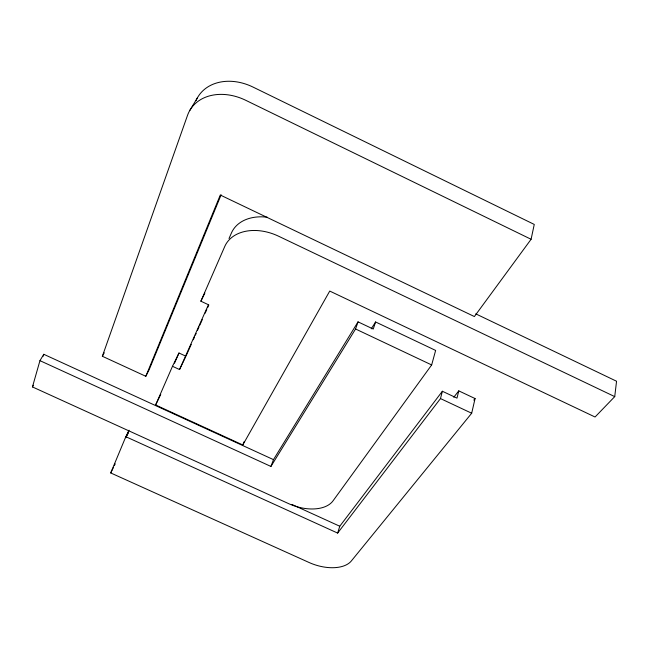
<?xml version="1.0" encoding="UTF-8"?>
<svg xmlns="http://www.w3.org/2000/svg" width="649" height="649" viewBox="0 0 649 649"><rect width="100%" height="100%" fill="white"/><g stroke="black" fill="none" stroke-linecap="round" stroke-linejoin="round"><path stroke-width="0.97" d="M172.488 366.296L179.538 369.549L185.947 356.244L178.986 353.007L172.488 366.296L155.614 404.984L242.791 444.971L329.733 291.06L595.06 417.007L614.733 396.62L616.55 381.231L475.774 313.865M531.093 239.278L245.736 100.295A48.634 37.61 31.9 0 0 187.504 115.392L102.355 356.269L145.814 376.29L220.287 195.025L474.387 316.55L531.093 239.278L534.257 224.432L253.005 87.071A47.977 37.553 32.4 0 0 196.014 100.692M129.054 430.222L125.825 436.704L110.719 472.943L309.102 562.513A34.089 19.064 18.3 0 0 351.352 560.947L471.685 413.235L475.068 398.551L458.77 390.868L453.789 397.269M458.77 390.868L456.985 398.129L442.375 391.25L339.768 526.234L337.65 533.089L125.825 436.704M337.65 533.089L440.484 398.567L442.375 391.25M375.593 321.969L373.24 329.051L358.037 321.855L273.48 459.638L43.783 354.297L39.954 360.657L32.45 386.926L288.781 503.705A36.011 21.376 19.4 0 0 333.042 500.825L431.658 364.949L435.633 350.428L375.593 321.969L371.26 328.824M43.24 356.187L43.783 354.297M39.954 360.657L270.925 466.444L355.563 328.986L358.037 321.855M270.925 466.444L273.48 459.638M242.791 444.971L244.162 441.596M221.139 194.805L149.165 369.679L145.814 376.29M125.906 437.759L128.705 431.058M179.538 369.549L208.426 304.73L200.882 301.193L224.749 246.49A43.808 31.452 24.9 0 1 278.543 236.195L614.733 396.62M174.54 363.189L178.986 353.007M229.016 238.516L231.45 232.942A43.264 31.485 25 0 1 267.299 217.237M186.36 355.327L191.26 344.335M193.305 339.76L194.53 337.009M195.349 335.176L196.168 333.351M197.393 330.601L199.024 326.934M199.843 325.108L202.293 319.608M205.157 313.199L206.788 309.541M207.607 307.707L208.832 304.957M155.614 404.984L160.733 394.487M200.882 301.193L204.865 293.113M110.719 472.943L113.413 467.507M114.313 465.698L115.214 463.881M127.099 435.357L128.299 432.964M102.355 356.269L104.262 352.805M32.45 386.926L33.448 385.246M189.695 110.614L197.564 97.553M473.802 400.125L475.068 398.551M291.92 504.435L339.768 526.234M440.484 398.567L471.685 413.235M355.563 328.986L431.658 364.949"/></g></svg>
